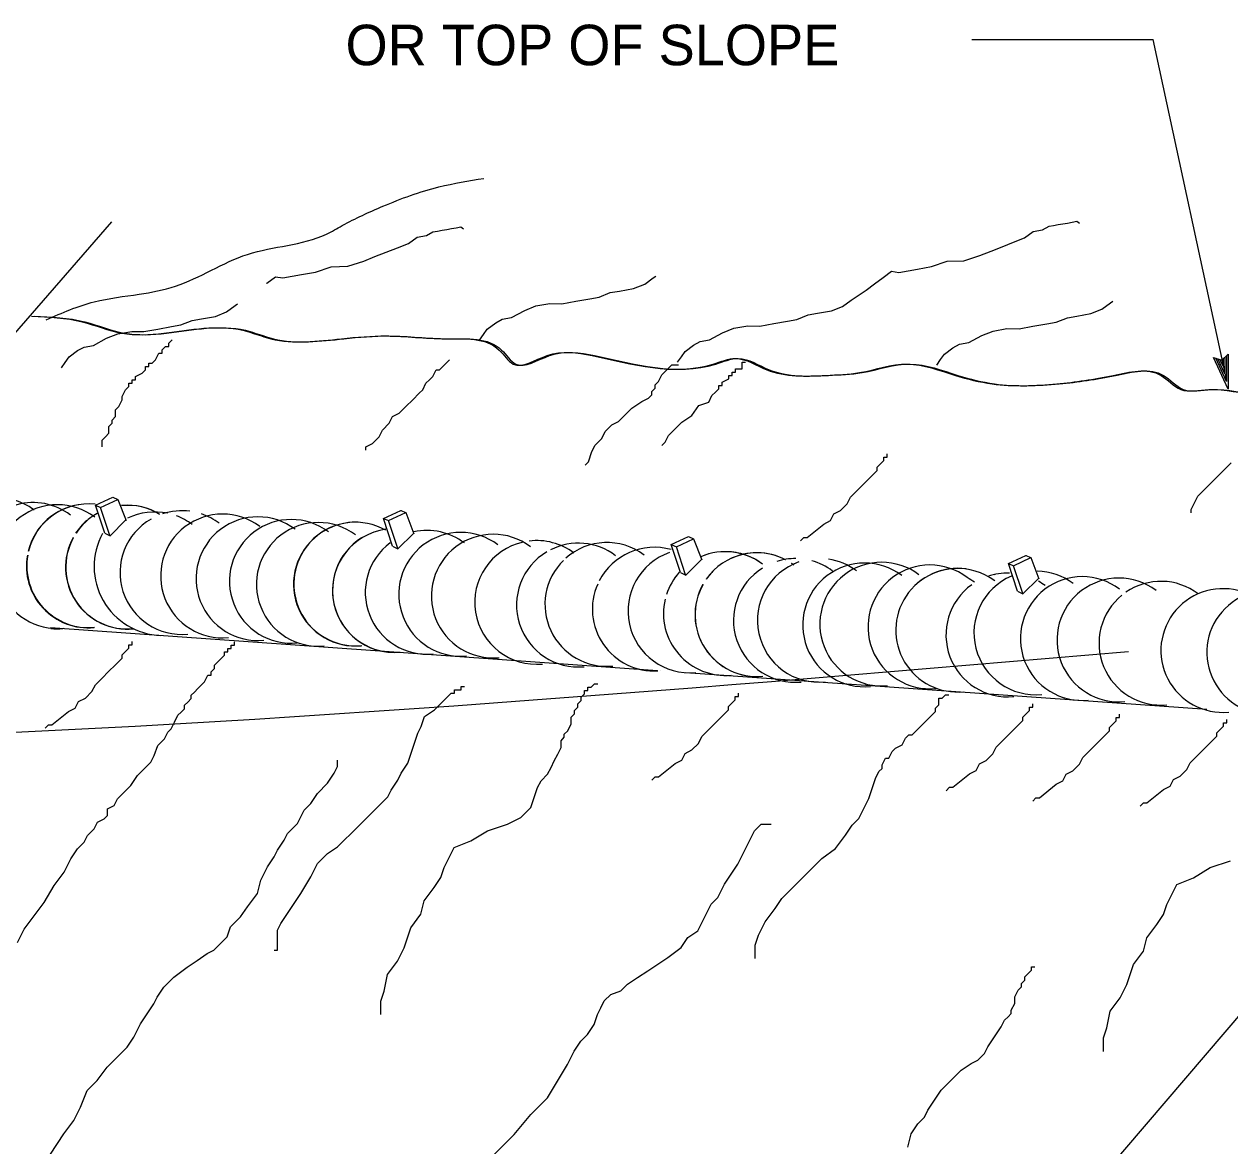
# Model space of a CAD drawing. Extents: x -893 to 867, y -474 to 712.
# Drawn here: x -87.9 to 120.4, y 83.8 to 277.6 of the extents above; entities that cross this region are included whole.
import ezdxf

# ---------------------------------------------------------------- set-up
doc = ezdxf.new("R2010")
doc.units = 0
for name, color, linetype in [('56 Stage 3 Anno', 7, 'Continuous'), ('57 Undefined', 7, 'Continuous'), ('60 Nongeo Data', 7, 'Continuous')]:
    doc.layers.add(name, color=color, linetype=linetype)

msp = doc.modelspace()

# ---------------------------------------------------------------- linework, layer by layer
at = {"layer": '56 Stage 3 Anno'}
for p, q in [((120.09, 214.52), (117.56, 220.01)), ((117.56, 220.01), (119.01, 219.52)), ((117.57, 220.01), (117.57, 220.01)), ((119.8, 215.85), (117.96, 219.86)), ((119.52, 217.17), (118.33, 219.76)), ((119.23, 218.5), (118.72, 219.61)), ((119.01, 219.52), (120.13, 220.57)), ((119.24, 219.74), (119.23, 218.5)), ((119.54, 219.98), (119.52, 217.17)), ((119.84, 220.28), (119.8, 215.84)), ((120.13, 220.57), (120.09, 214.52)), ((120.13, 220.57), (120.13, 220.57)), ((120.09, 214.52), (120.09, 214.52))]:
    msp.add_line(p, q, dxfattribs=at)
at = {"layer": '57 Undefined'}
for points in [[(-167.35, 134.12), (-167.07, 134.44), (-173.45, 141.15), (-153.31, 137.46), (-160.02, 143), (-72.77, 243.42)], [(-107.28, -162.77), (-13.77, -53.07), (-20.2, -46.4), (-0.03, -49.93), (-6.79, -44.45), (143.36, 131.25)]]:
    msp.add_lwpolyline(points, dxfattribs=at)
at = {"layer": '60 Nongeo Data'}
for p, q in [((75.83, 274.94), (107.16, 274.94)), ((119.91, 215.94), (107.16, 274.94)), ((-72.57, 195.84), (-71.7, 195.46)), ((-75.56, 194.46), (-74.69, 194.07)), ((-25.83, 192.19), (-24.96, 191.8)), ((-22.84, 193.57), (-21.97, 193.19)), ((23.91, 187.65), (24.78, 187.26)), ((26.89, 189.04), (27.77, 188.65)), ((85.13, 185.79), (86, 185.41)), ((82.14, 184.41), (83.02, 184.02)), ((79.75, 182.47), (79.77, 182.49)), ((-83.36, 173.33), (21.51, 165.91)), ((26.43, 165.57), (116.45, 159.2))]:
    msp.add_line(p, q, dxfattribs=at)
for points in [[(-46.01, 232.78), (-45.94, 232.84), (-44.47, 233.93), (-43.2, 233.74), (-41.59, 234.03), (-39.99, 234.31), (-37.58, 234.75), (-34.84, 235.65), (-31.96, 235.75), (-29.22, 236.66), (-27.28, 237.42), (-25.34, 238.18), (-23.41, 238.94), (-21.47, 239.7), (-20.01, 240.79), (-18.4, 241.08), (-17.27, 241.7), (-16.47, 241.84), (-15.67, 241.98), (-14.86, 242.13), (-14.06, 242.27), (-13.26, 242.41), (-12.45, 242.56), (-11.98, 242.23)], [(24.99, 219.16), (25.65, 220.1), (26.3, 221.05), (27.77, 222.14), (28.9, 222.76), (30.51, 223.05), (32.77, 224.28), (34.71, 225.04), (37.12, 225.47), (39.2, 225.43), (41.61, 225.86), (44.01, 226.29), (45.62, 226.58), (47.56, 227.34), (49.16, 227.63), (51.57, 228.06), (53.51, 228.82), (54.97, 229.91), (57.57, 231.62), (59.03, 232.71), (60.49, 233.8), (61.95, 234.89), (63.23, 234.7), (64.84, 234.99), (66.44, 235.28), (68.85, 235.71), (71.59, 236.61), (74.47, 236.72), (77.21, 237.62), (79.15, 238.38), (81.08, 239.14), (83.02, 239.9), (84.95, 240.66), (86.42, 241.75), (88.02, 242.04), (89.16, 242.66), (89.96, 242.8), (90.76, 242.95), (91.57, 243.09), (92.37, 243.23), (93.17, 243.38), (93.97, 243.52), (94.45, 243.19)], [(-9.21, 223.01), (-8.55, 223.96), (-7.89, 224.91), (-6.42, 226), (-5.29, 226.61), (-3.69, 226.9), (-1.42, 228.13), (0.52, 228.9), (2.93, 229.33), (5, 229.28), (7.41, 229.72), (9.82, 230.15), (11.43, 230.43), (13.36, 231.2), (14.97, 231.48), (17.38, 231.91), (19.32, 232.68), (20.78, 233.77), (21.22, 234.06)], [(-81.44, 218.19), (-80.78, 219.14), (-80.12, 220.09), (-78.66, 221.18), (-77.53, 221.79), (-75.92, 222.08), (-73.66, 223.32), (-71.72, 224.08), (-69.31, 224.51), (-67.23, 224.47), (-64.82, 224.9), (-62.41, 225.33), (-60.81, 225.62), (-58.87, 226.38), (-57.27, 226.66), (-54.86, 227.1), (-52.92, 227.86), (-51.46, 228.95), (-51.01, 229.24)], [(69.77, 218.68), (70.43, 219.62), (71.09, 220.57), (72.55, 221.66), (73.69, 222.28), (75.29, 222.56), (77.56, 223.8), (79.49, 224.56), (81.9, 224.99), (83.98, 224.95), (86.39, 225.38), (88.8, 225.81), (90.41, 226.1), (92.34, 226.86), (93.95, 227.15), (96.36, 227.58), (98.29, 228.34), (99.76, 229.43), (100.2, 229.72)], [(-74.41, 204.58), (-74.41, 205.15), (-74.41, 205.73), (-73.83, 206.31), (-73.25, 206.89), (-73.25, 207.46), (-73.25, 208.04), (-72.68, 208.62), (-72.68, 209.19), (-72.1, 209.77), (-72.1, 210.35), (-72.1, 210.92), (-71.52, 211.5), (-70.95, 212.66), (-70.95, 213.23), (-70.37, 214.39), (-69.79, 214.96), (-69.79, 215.54), (-69.22, 215.54), (-69.22, 216.12), (-68.64, 216.12), (-68.64, 216.69), (-67.49, 217.27), (-66.91, 217.85), (-66.91, 218.43), (-66.33, 218.43), (-66.33, 219), (-65.76, 219), (-65.18, 219.58), (-64.6, 220.73), (-64.03, 220.73), (-64.03, 221.31), (-63.45, 221.89), (-62.87, 221.89), (-62.87, 222.46), (-62.3, 223.04)], [(-28.85, 204), (-28.85, 204.58), (-27.69, 205.15), (-26.54, 206.31), (-25.96, 207.46), (-24.81, 208.62), (-24.23, 209.77), (-23.08, 210.35), (-21.93, 211.5), (-20.77, 212.66), (-19.62, 213.81), (-19.04, 214.39), (-18.47, 215.54), (-17.89, 216.12), (-17.31, 216.69), (-16.74, 217.85), (-16.16, 217.85), (-15.58, 218.43), (-15.01, 219), (-14.43, 219.58)], [(22.29, 204.77), (22.87, 205.35), (23.45, 206.51), (24.6, 207.66), (25.75, 208.81), (27.48, 209.97), (28.64, 211.7), (30.37, 212.27), (30.94, 213.43), (31.52, 214.01), (32.1, 214.58), (32.1, 215.16), (32.67, 215.16), (32.67, 215.74), (33.83, 216.31), (33.83, 216.89), (34.4, 216.89), (34.4, 217.47), (34.98, 217.47), (34.98, 218.04), (36.13, 218.04), (36.13, 218.62), (36.13, 219.2), (36.71, 219.2)], [(9.02, 201.41), (9.6, 201.98), (10.18, 203.72), (10.75, 204.87), (11.91, 206.02), (12.48, 207.18), (13.64, 208.33), (14.79, 208.91), (15.94, 210.06), (17.1, 211.22), (18.83, 212.37), (19.98, 212.95), (20.56, 213.52), (20.56, 214.1), (21.13, 214.68), (21.13, 215.25), (21.71, 215.83), (22.29, 216.99), (23.44, 218.14), (24.02, 218.72), (24.59, 218.72), (25.17, 218.72)], [(46.22, 188.34), (46.8, 188.91), (47.37, 188.91), (50.26, 191.22), (51.41, 191.8), (51.99, 192.95), (53.14, 193.53), (54.29, 194.68), (54.87, 195.84), (56.02, 196.99), (57.18, 198.15), (58.33, 199.3), (58.91, 199.88), (59.48, 200.45), (59.48, 201.03), (60.06, 201.61), (60.64, 202.18), (60.64, 202.76), (61.21, 202.76), (61.21, 203.34)], [(113.71, 193.14), (113.71, 193.72), (114.29, 194.87), (114.86, 196.02), (116.02, 197.18), (117.75, 198.91), (118.32, 199.49), (119.48, 200.64), (120.05, 201.22), (120.63, 201.79)], [(-73.96, 189.64), (-75.56, 194.46), (-72.57, 195.84), (-72.45, 195.8)], [(-73.09, 189.26), (-74.69, 194.07), (-71.7, 195.46), (-70.29, 191.81)], [(-73.96, 189.64), (-73.04, 189.2), (-70.37, 191.87)], [(-24.23, 187.37), (-25.83, 192.19), (-22.84, 193.57), (-22.72, 193.53)], [(-23.36, 186.99), (-24.96, 191.8), (-21.97, 193.19), (-20.56, 189.54)], [(-24.23, 187.37), (-23.31, 186.93), (-20.64, 189.6)], [(25.51, 182.83), (23.91, 187.65), (26.89, 189.04), (27.01, 188.99)], [(26.38, 182.46), (24.78, 187.26), (27.77, 188.65), (29.18, 185.01)], [(83.74, 179.59), (82.14, 184.41), (85.13, 185.79), (85.25, 185.75)], [(84.62, 179.21), (83.02, 184.02), (86, 185.41), (87.41, 181.76)], [(25.51, 182.83), (26.42, 182.39), (29.1, 185.06)], [(79.74, 182.45), (79.79, 182.51)], [(83.74, 179.59), (84.66, 179.15), (87.33, 181.82)], [(-89.04, 118.92), (-87.89, 121.23), (-86.16, 123.54), (-84.43, 125.84), (-82.7, 128.73), (-80.97, 131.04), (-79.82, 133.35), (-78.66, 135.08), (-77.51, 136.23), (-76.93, 137.38), (-75.78, 138.54), (-75.2, 139.69), (-74.05, 140.27), (-73.47, 140.85), (-73.47, 142), (-72.32, 142.58), (-71.74, 143.73), (-70.59, 144.88), (-69.44, 146.04), (-68.28, 147.77), (-67.13, 148.92), (-65.98, 150.08), (-65.4, 151.23), (-64.82, 152.96), (-63.67, 154.12), (-63.09, 155.27), (-62.52, 155.85), (-61.94, 157), (-61.36, 158.16), (-60.79, 158.73), (-60.21, 159.31), (-60.21, 159.89), (-59.63, 160.46), (-59.06, 161.04), (-59.06, 161.62), (-58.48, 162.19), (-57.9, 162.77), (-57.33, 163.35), (-56.75, 163.93), (-56.17, 165.08), (-55.6, 165.08), (-55.6, 165.66), (-55.02, 166.23), (-55.02, 166.81), (-54.44, 167.39), (-53.87, 167.96), (-53.29, 168.54), (-53.29, 169.12), (-52.71, 169.12), (-52.71, 169.7), (-52.13, 169.7), (-52.13, 170.27), (-51.56, 170.27), (-51.56, 170.85)], [(-84.24, 155.93), (-83.67, 156.5), (-83.09, 156.5), (-80.21, 158.81), (-79.05, 159.39), (-78.48, 160.54), (-77.32, 161.12), (-76.17, 162.27), (-75.59, 163.43), (-74.44, 164.58), (-73.29, 165.74), (-72.13, 166.89), (-71.56, 167.47), (-70.98, 168.04), (-70.98, 168.62), (-70.4, 169.2), (-69.83, 169.77), (-69.83, 170.35), (-69.25, 170.35), (-69.25, 170.93)], [(-44.69, 117.56), (-44.11, 117.56), (-44.11, 118.13), (-44.11, 118.71), (-44.11, 119.29), (-44.11, 121.02), (-43.53, 122.17), (-42.38, 123.9), (-41.23, 125.63), (-40.07, 127.36), (-38.34, 130.25), (-37.19, 132.56), (-35.46, 134.29), (-33.73, 135.44), (-32.58, 136.6), (-31.42, 137.75), (-30.27, 138.9), (-27.96, 141.21), (-26.81, 142.37), (-25.08, 144.1), (-24.5, 145.25), (-23.35, 146.98), (-22.77, 148.14), (-21.62, 149.87), (-21.04, 151.6), (-20.47, 153.33), (-19.89, 155.06), (-19.31, 156.21), (-18.74, 157.94), (-17.01, 159.1), (-15.28, 160.83), (-14.7, 161.41), (-14.12, 161.98), (-13.55, 161.98), (-13.55, 162.56), (-12.97, 162.56), (-12.39, 162.56), (-12.39, 163.14), (-11.82, 163.14)], [(-26.29, 106.47), (-26.29, 107.62), (-26.29, 108.78), (-25.71, 110.51), (-25.13, 113.39), (-23.4, 115.7), (-22.25, 118.01), (-21.1, 121.47), (-19.36, 123.78), (-18.79, 126.09), (-17.06, 128.39), (-15.9, 130.12), (-15.33, 131.85), (-14.75, 133.01), (-13.6, 135.32), (-10.71, 136.47), (-7.83, 138.2), (-4.37, 139.36), (-2.06, 140.51), (-0.33, 142.24), (0.24, 143.97), (0.82, 145.7), (1.4, 146.86), (2.55, 148.01), (3.13, 149.16), (3.7, 150.32), (4.28, 151.47), (4.86, 152.63), (4.86, 153.2), (4.86, 153.78), (5.43, 154.36), (5.43, 154.93), (6.01, 155.51), (6.59, 156.67), (6.59, 157.24), (6.59, 157.82), (7.16, 158.4), (7.16, 158.97), (7.74, 159.55), (7.74, 160.13), (8.32, 160.7), (8.32, 161.28), (8.89, 161.86), (8.89, 162.43), (9.47, 162.43), (9.47, 163.01), (10.05, 163.01), (10.62, 163.59), (11.2, 163.59)], [(20.54, 146.98), (21.12, 147.55), (21.69, 147.55), (24.58, 149.86), (25.73, 150.44), (26.31, 151.59), (27.46, 152.17), (28.61, 153.32), (29.19, 154.48), (30.34, 155.63), (31.5, 156.79), (32.65, 157.94), (33.23, 158.52), (33.8, 159.09), (33.8, 159.67), (34.38, 160.25), (34.96, 160.82), (34.96, 161.4), (35.53, 161.4), (35.53, 161.98)], [(38.41, 116.12), (38.41, 116.69), (38.41, 118.42), (38.98, 120.16), (40.14, 122.46), (41.87, 124.77), (43.02, 126.5), (44.75, 128.23), (46.48, 129.96), (48.21, 131.7), (49.94, 133.43), (52.25, 135.16), (53.98, 137.47), (55.13, 139.2), (56.28, 140.35), (56.86, 141.5), (57.44, 142.66), (58.01, 143.81), (58.59, 145.54), (59.17, 147.27), (59.74, 148.43), (60.32, 149), (60.32, 149.58), (60.9, 150.74), (61.47, 150.74), (62.05, 151.89), (62.63, 152.47), (63.78, 153.04), (64.36, 154.2), (64.94, 154.77), (65.51, 154.77), (66.09, 155.35), (66.67, 155.93), (67.82, 157.08), (68.4, 157.66), (68.97, 158.24), (69.55, 158.81), (69.55, 159.39), (70.13, 159.97), (70.13, 161.12), (70.7, 161.12), (71.28, 161.7), (71.86, 161.7)], [(71.39, 145.14), (71.97, 145.72), (72.54, 145.72), (75.43, 148.03), (76.58, 148.61), (77.16, 149.76), (78.31, 150.34), (79.46, 151.49), (80.04, 152.65), (81.19, 153.8), (82.35, 154.95), (83.5, 156.11), (84.08, 156.68), (84.65, 157.26), (84.65, 157.84), (85.23, 158.41), (85.81, 158.99), (85.81, 159.57), (86.38, 159.57), (86.38, 160.15)], [(86.34, 143.35), (86.91, 143.93), (87.49, 143.93), (90.37, 146.24), (91.53, 146.82), (92.1, 147.97), (93.26, 148.55), (94.41, 149.7), (94.99, 150.86), (96.14, 152.01), (97.29, 153.16), (98.45, 154.32), (99.02, 154.89), (99.6, 155.47), (99.6, 156.05), (100.18, 156.63), (100.75, 157.2), (100.75, 157.78), (101.33, 157.78), (101.33, 158.36)], [(104.9, 142.46), (105.47, 143.04), (106.05, 143.04), (108.93, 145.35), (110.09, 145.92), (110.66, 147.08), (111.82, 147.65), (112.97, 148.81), (113.55, 149.96), (114.7, 151.12), (115.85, 152.27), (117.01, 153.42), (117.58, 154), (118.16, 154.58), (118.16, 155.16), (118.74, 155.73), (119.31, 156.31), (119.31, 156.89), (119.89, 156.89), (119.89, 157.46)], [(-83.36, 82.36), (-81.05, 85.82), (-79.32, 88.13), (-78.17, 90.44), (-77.02, 93.32), (-75.29, 95.05), (-73.56, 97.36), (-71.82, 99.09), (-70.09, 100.82), (-68.94, 102.55), (-67.79, 104.86), (-65.48, 108.32), (-64.9, 109.48), (-63.75, 111.21), (-62.02, 112.94), (-59.71, 114.67), (-57.98, 115.82), (-56.25, 116.98), (-55.1, 117.56), (-53.95, 118.71), (-52.79, 119.86), (-52.22, 121.59), (-50.49, 123.33), (-49.33, 125.06), (-47.6, 127.36), (-47.03, 129.67), (-45.87, 131.98), (-44.72, 133.71), (-44.14, 134.87), (-42.99, 136.6), (-42.41, 137.75), (-41.84, 138.33), (-40.68, 139.48), (-40.11, 140.64), (-39.53, 141.79), (-38.38, 142.94), (-37.22, 144.67), (-35.49, 146.41), (-34.34, 148.14), (-33.76, 149.29), (-33.76, 150.44)], [(-6.7, 82.26), (-3.24, 85.72), (-0.36, 89.18), (2.52, 92.07), (4.25, 94.95), (5.98, 97.84), (7.14, 100.14), (8.29, 101.87), (9.44, 103.03), (10.6, 104.76), (11.17, 106.49), (11.75, 107.64), (12.33, 108.8), (13.48, 109.95), (15.21, 110.53), (16.36, 111.68), (18.09, 112.84), (19.83, 113.99), (21.56, 115.14), (23.29, 116.3), (25.59, 118.03), (26.75, 119.76), (28.48, 120.91), (29.63, 123.22), (30.78, 125.53), (31.94, 126.68), (33.09, 128.99), (34.24, 130.72), (35.4, 132.45), (35.97, 133.61), (36.55, 134.76), (37.13, 135.92), (37.7, 137.07), (38.28, 138.22), (38.86, 138.8), (39.43, 139.38), (40.01, 139.38), (40.59, 139.38), (41.16, 139.38)], [(98.58, 100.1), (98.58, 101.26), (98.58, 102.41), (99.15, 104.14), (99.73, 107.03), (101.46, 109.34), (102.61, 111.64), (103.77, 115.11), (105.5, 117.41), (106.07, 119.72), (107.8, 122.03), (108.96, 123.76), (109.53, 125.49), (110.11, 126.65), (111.26, 128.95), (114.15, 130.11), (117.03, 131.84), (120.49, 132.99)], [(64.78, 83.56), (65.35, 85.87), (66.51, 87.6), (67.66, 88.75), (68.24, 89.91), (69.39, 91.64), (70.54, 93.37), (71.7, 94.52), (72.27, 95.1), (72.85, 95.68), (74, 96.83), (75.73, 97.98), (76.89, 98.56), (78.04, 99.72), (78.62, 100.87), (79.77, 102.6), (80.92, 104.33), (81.5, 105.49), (82.08, 106.06), (82.65, 106.64), (82.65, 107.22), (83.23, 108.37), (83.23, 109.52), (83.81, 110.68), (84.38, 111.26), (84.38, 111.83), (84.96, 112.41), (84.96, 112.99), (85.54, 113.56), (86.11, 114.14), (86.11, 114.72), (86.69, 114.72)]]:
    msp.add_lwpolyline(points, dxfattribs=at)
for centre, radius, start, end in [((-92.62, 185.1), 10.69, 52.97, 139.6533), ((-86.34, 184.24), 10.69, 52.97, 157.4233), ((-82.13, 183.86), 10.69, 52.97, 275.4694), ((-76.81, 183.97), 10.69, 96.4932, 166.4337), ((-76.75, 184.01), 10.69, 83.8503, 166.3878), ((-70.01, 183.75), 10.69, 58.8661, 95.5779), ((-70.05, 183.77), 10.69, 58.372, 94.7613), ((-70.05, 183.77), 10.69, 131.117, 146.9014), ((-70.01, 183.75), 10.69, 119.621, 146.4343), ((-60.63, 182.82), 10.69, 119.9432, 275.4694), ((-65.3, 182.61), 10.69, 78.0169, 116.1834), ((-53.62, 182.24), 10.69, 52.97, 275.4694), ((-60.63, 182.82), 10.69, 82.5645, 108.3085), ((-65.3, 182.61), 10.69, 52.97, 69.6178), ((-47.5, 181.77), 10.69, 52.97, 275.4694), ((-60.63, 182.82), 10.69, 52.97, 71.4665), ((-41.73, 181.31), 10.69, 52.97, 275.4694), ((-63.87, 183.89), 11.93, 151.3947, 268.0248), ((-37.07, 180.79), 10.69, 52.97, 275.4694), ((-30.66, 180.83), 10.69, 60.4953, 275.4694), ((-30.6, 180.84), 10.69, 89.5224, 275.4694), ((-23.93, 179.71), 10.69, 97.8215, 275.4694), ((-12.48, 179.07), 10.69, 52.97, 275.4694), ((-18.27, 179.41), 10.69, 52.97, 102.3703), ((-70.05, 183.77), 10.69, 151.5211, 275.4694), ((-70.01, 183.75), 10.69, 151.5095, 275.4694), ((-23.94, 179.74), 10.69, 121.8671, 275.4694), ((-18.27, 179.41), 10.69, 126.7318, 275.4694), ((-6.85, 178.76), 10.69, 52.97, 275.4694), ((0.64, 177.67), 10.69, 102.6942, 275.4694), ((0.64, 177.67), 10.69, 52.97, 96.9839), ((7.86, 177.21), 10.69, 52.97, 116.854), ((12.77, 177.32), 10.69, 52.97, 131.6107), ((-76.81, 183.97), 10.69, 170.0619, 275.4694), ((-76.75, 184.01), 10.69, 170.0894, 275.4694), ((7.86, 177.21), 10.69, 120.5258, 275.4694), ((20.96, 176.51), 10.69, 74.0371, 152.9234), ((27.12, 176.19), 10.69, 109.1715, 275.4694), ((33.25, 175.75), 10.69, 52.97, 113.2339), ((33.25, 175.75), 10.69, 105.7547, 112.6508), ((38.69, 175.55), 10.69, 62.1335, 144.7962), ((33.25, 175.75), 10.69, 52.97, 88.8499), ((38.71, 175.56), 10.69, 62.4582, 116.4938), ((12.77, 177.32), 10.69, 134.5523, 275.4694), ((45.34, 174.56), 10.69, 122.1023, 275.4694), ((49.48, 174.57), 10.69, 109.1715, 275.4694), ((45.34, 174.56), 10.69, 89.5535, 107.2827), ((38.71, 175.56), 10.69, 52.97, 56.2146), ((38.69, 175.55), 10.69, 52.97, 55.9741), ((57.3, 173.78), 10.69, 52.97, 275.4694), ((45.34, 174.56), 10.69, 52.97, 74.6596), ((60.26, 173.92), 10.69, 52.97, 275.4694), ((49.48, 174.57), 10.69, 52.97, 81.6045), ((68.58, 173.45), 10.69, 52.97, 275.4694), ((73.38, 172.87), 10.69, 82.001, 275.4694), ((73.37, 172.85), 10.69, 52.97, 133.55), ((33.25, 175.75), 10.69, 138.1541, 162.0937), ((33.25, 175.75), 10.69, 137.8844, 144.7962), ((38.71, 175.56), 10.69, 134.1603, 145.4235), ((69.86, 172.61), 10.69, 52.97, 61.0202), ((86.89, 172.4), 10.69, 113.3358, 275.4694), ((82.05, 172.04), 10.69, 88.4985, 108.898), ((94.91, 171.43), 10.69, 52.97, 275.4694), ((86.89, 172.4), 10.69, 52.97, 88.7314), ((82.05, 172.04), 10.69, 52.97, 60.2722), ((101.23, 171.18), 10.69, 52.97, 275.4694), ((108.49, 170.62), 10.69, 52.97, 124.4305), ((20.96, 176.51), 10.69, 156.0543, 273.3151), ((38.69, 175.55), 10.69, 150.7933, 275.4694), ((38.71, 175.56), 10.69, 150.7005, 275.4694), ((82.05, 172.04), 10.69, 125.7129, 275.4694), ((119.18, 169.36), 10.69, 71.1903, 275.4694), ((127.12, 169.04), 10.69, 71.1903, 275.4694), ((33.25, 175.75), 10.69, 166.7098, 275.4694), ((108.49, 170.62), 10.69, 128.9505, 275.4694), ((-82.2, 183.79), 10.69, 264.2017, 275.4694), ((20.96, 176.51), 10.69, 275.4258, 275.4694)]:
    msp.add_arc(centre, radius, start, end, dxfattribs=at)
for points in [[(-84.08, 226.51), (-75.77, 229.61), (-68.01, 230.93), (-61.76, 232.3), (-49.3, 237.81), (-35.65, 241.32), (-32.94, 242.78), (-25.9, 246.13), (-16.23, 249.47), (-8.46, 250.94)], [(-86.6, 227.12), (-77.84, 226.15), (-71.03, 224.2), (-63.73, 224.2), (-50.11, 224.69), (-45.25, 223.23), (-33.08, 223.23), (-25.3, 223.71), (-15.08, 223.23), (-5.83, 221.28), (-3.4, 218.85), (2.44, 220.31), (10.22, 220.31), (31.15, 218.85), (35.04, 219.82), (40.39, 217.87), (50.61, 216.9), (56.45, 217.39), (64.72, 218.85), (72.99, 216.9), (79.32, 215.44), (90.51, 215.44), (100.24, 216.9), (108.51, 216.9), (111.92, 214.47), (116.78, 214.47), (125.05, 213.98), (130.4, 215.44), (136.73, 214.95), (147.92, 213.98), (152.3, 214.95), (159.11, 213.49), (174.68, 213.98)], [(-86.17, 227.12), (-77.41, 226.15), (-70.6, 224.2), (-63.3, 224.2), (-49.67, 224.69), (-44.81, 223.23), (-32.64, 223.23), (-24.86, 223.71), (-14.64, 223.23), (-5.4, 221.28), (-2.96, 218.85), (2.88, 220.31), (10.66, 220.31), (31.58, 218.85), (35.48, 219.82), (40.83, 217.87), (51.05, 216.9), (56.88, 217.39), (65.16, 218.85), (73.43, 216.9), (79.75, 215.44), (90.94, 215.44), (100.67, 216.9), (108.95, 216.9), (112.35, 214.47), (117.22, 214.47), (125.49, 213.98), (130.84, 215.44), (137.17, 214.95), (148.36, 213.98), (152.74, 214.95), (159.55, 213.49), (212.95, 212.17)], [(102.9, 169.14), (-342.21, 159.96), (-372.49, 159.42), (-389.8, 150.78)]]:
    msp.add_spline(points, degree=3, dxfattribs=at)

# ---------------------------------------------------------------- texts
at = {"layer": '57 Undefined'}
msp.add_text('OR TOP OF SLOPE', height=7, rotation=360, dxfattribs=at).set_placement((-32.37, 270.49))

doc.saveas('drawing.dxf')
